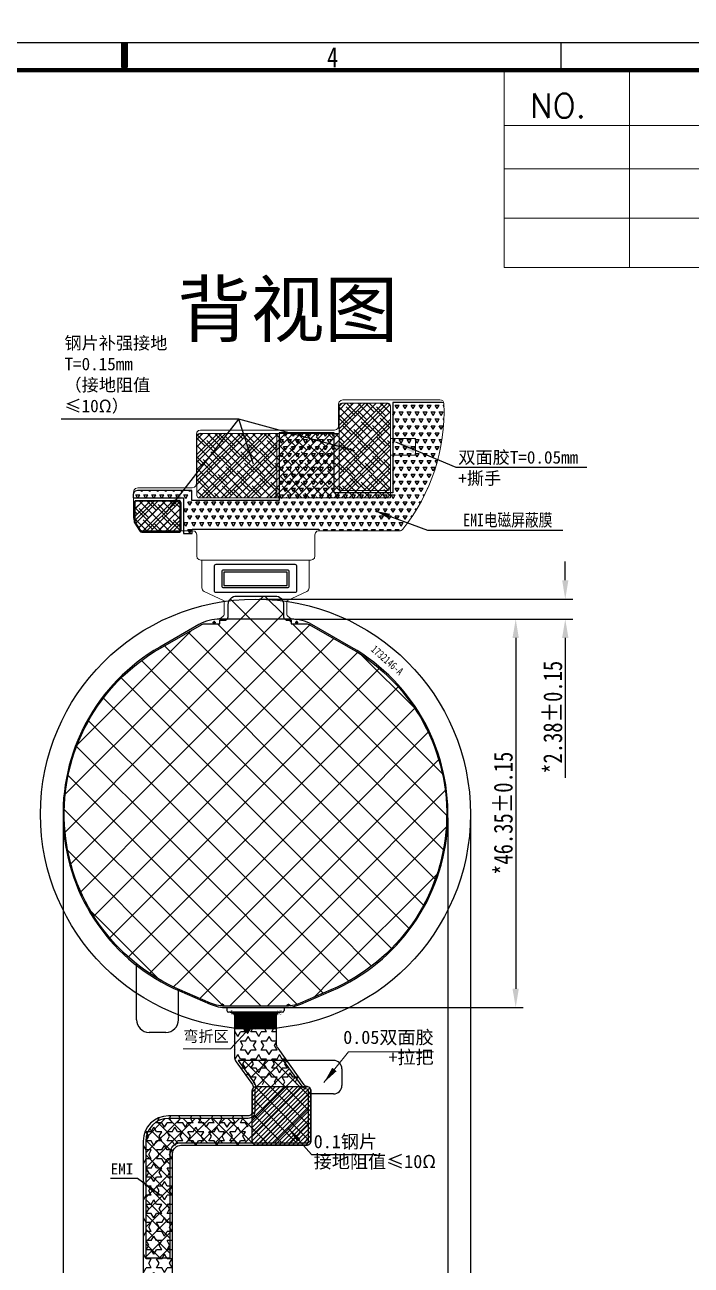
# Model space of a CAD drawing. Header units: inches. Extents: x 1065 to 1380, y -746 to -387.
# Drawn here: x 1211.3 to 1290.8, y -668.8 to -520.8 of the extents above; entities that cross this region are included whole.
import ezdxf

# ---------------------------------------------------------------- set-up
doc = ezdxf.new("R2010")
doc.units = ezdxf.units.IN
doc.header["$LTSCALE"] = 0.909449
doc.header["$MEASUREMENT"] = 0
doc.header["$PDMODE"] = 3
doc.header["$PDSIZE"] = 0.3125
doc.layers.get('0').update_dxf_attribs({"linetype": 'CONTINUOUS'})
doc.layers.get('Defpoints').update_dxf_attribs({"linetype": 'CONTINUOUS'})
for name, color, linetype in [('03 Solder resist', 6, 'CONTINUOUS'), ('04 Chip', 20, 'CONTINUOUS'), ('06 Cutline', 4, 'CONTINUOUS'), ('07 Potting', 132, 'CONTINUOUS'), ('5剖面线层', 2, 'CONTINUOUS'), ('DIM', 7, 'CONTINUOUS'), ('DIM（标注）', 3, 'CONTINUOUS'), ('DST', 253, 'CONTINUOUS'), ('FPC', 40, 'CONTINUOUS'), ('LCD-FPC', 42, 'CONTINUOUS'), ('PDF_Geomertry', 7, 'CONTINUOUS')]:
    doc.layers.add(name, color=color, linetype=linetype)
doc.layers.add('TAPE', color=90, linetype='CONTINUOUS', lineweight=5)
doc.styles.add('CCN-1', font='', dxfattribs={"width": 0.85})
doc.styles.add('romans', font='romans.shx')
doc.styles.get("Standard").update_dxf_attribs({"font": 'txt', "width": 0.8})
doc.styles.add('中文', font='')
doc.styles.add('宋', font='', dxfattribs={"height": 2})
doc.styles.add('宋体', font='', dxfattribs={"width": 0.8})
doc.styles.get('CCN-1').set_extended_font_data('SimSun')
doc.styles.get('中文').set_extended_font_data('SimSun')
doc.styles.get('宋').set_extended_font_data('SimSun')
doc.styles.get('宋体').set_extended_font_data('SimSun')
doc.dimstyles.new('DIM-CCN', dxfattribs={"dimscale": 0.9, "dimtxt": 1.7, "dimasz": 1.8, "dimexe": 1.5, "dimexo": 0.5, "dimgap": 0.3, "dimtad": 1, "dimzin": 0, "dimdsep": 46, "dimtxsty": 'CCN-1', "dimblk": 'OPEN30', "dimcen": 0.05, "dimclrd": 256, "dimclre": 256, "dimclrt": 256, "dimadec": 0, "dimazin": 0, "dimtfac": 1, "dimtofl": 0, "dimtmove": 0, "dimatfit": 3, "dimldrblk": 'OPEN30', "dimfxl": 1, "dimtolj": 1, "dimtzin": 0, "dimlwd": -1, "dimlwe": -1, "dimarcsym": 0})
doc.dimstyles.new('STANDARD$7', dxfattribs={"dimtxt": 1.5, "dimasz": 0.3, "dimexe": 0.25, "dimexo": 0.25, "dimgap": 0.25, "dimtad": 0, "dimzin": 0, "dimdsep": 46, "dimtxsty": 'Standard', "dimcen": 0.5, "dimclrd": 256, "dimclre": 5, "dimclrt": 256, "dimazin": 0, "dimtfac": 1, "dimtmove": 0, "dimatfit": 1, "dimfxl": 1, "dimtolj": 1, "dimtzin": 0, "dimlwd": -1, "dimarcsym": 0})
doc.dimstyles.new('Z0.8', dxfattribs={"dimscale": 0.8, "dimtxt": 2.5, "dimasz": 2.2, "dimexe": 1.25, "dimexo": 0.625, "dimtad": 0, "dimdsep": 46, "dimtxsty": '宋体', "dimcen": 2.5, "dimclrd": 3, "dimclre": 3, "dimclrt": 4, "dimadec": 0, "dimazin": 0, "dimtfac": 1, "dimtmove": 0, "dimatfit": 3, "dimfxl": 1, "dimlwd": 25, "dimlwe": 25, "dimarcsym": 0})
pattern_1 = [(45, (-11086.76305, -2536.3974), (-0.449012806, 0.449012806), []), (135, (-11086.76305, -2536.3974), (-1.347038418, 0.449012806), [1.5875, -0.9525])]

# ---------------------------------------------------------------- blocks, each defined once
blk = doc.blocks.new('*D194')
at = {"layer": 'Defpoints', "color": 0, "transparency": 16777216}
for p in [(1243.06, -591.68), (1242.22, -638.03), (1269.86, -638.03)]:
    blk.add_point(p, dxfattribs=at)
at = {"layer": 'DIM（标注）', "transparency": 16777216}
for p, q in [((1243.51, -591.68), (1270.76, -591.68)), ((1269.86, -593.93), (1269.86, -635.78)), ((1242.67, -638.03), (1270.76, -638.03))]:
    blk.add_line(p, q, dxfattribs=at)
for points in [[(1269.48, -593.93), (1270.23, -593.93), (1269.86, -591.68)], [(1269.48, -635.78), (1270.23, -635.78), (1269.86, -638.03)]]:
    blk.add_solid(points, dxfattribs=at)
at = {"layer": 'DIM（标注）', "transparency": 16777216, "insert": (1268.38, -614.85), "char_height": 2.25, "attachment_point": 5, "rotation": 90, "style": '宋体'}
blk.add_mtext('\\A1;*46.35±0.15', dxfattribs=at)
blk = doc.blocks.new('_Open30')
at = {"color": 0, "linetype": 'ByBlock', "lineweight": -2}
for p, q in [((-1, 0.268), (0, 0)), ((0, 0), (-1, -0.268)), ((0, 0), (-1, 0))]:
    blk.add_line(p, q, dxfattribs=at)
blk = doc.blocks.new('*D195')
at = {"layer": 'Defpoints', "color": 0, "transparency": 16777216}
for p in [(1238.81, -589.3), (1275.77, -589.3), (1243.06, -591.68)]:
    blk.add_point(p, dxfattribs=at)
at = {"layer": 'DIM（标注）', "transparency": 16777216}
for p, q in [((1275.77, -587.05), (1275.77, -584.8)), ((1239.26, -589.3), (1276.67, -589.3)), ((1243.51, -591.68), (1276.67, -591.68)), ((1275.77, -593.93), (1275.77, -610.63))]:
    blk.add_line(p, q, dxfattribs=at)
for points in [[(1275.4, -587.05), (1276.15, -587.05), (1275.77, -589.3)], [(1275.4, -593.93), (1276.15, -593.93), (1275.77, -591.68)]]:
    blk.add_solid(points, dxfattribs=at)
at = {"layer": 'DIM（标注）', "transparency": 16777216, "insert": (1274.29, -603.4), "char_height": 2.25, "attachment_point": 5, "rotation": 90, "style": '宋体'}
blk.add_mtext('\\A1;*2.38±0.15', dxfattribs=at)
blk = doc.blocks.new('*D196')
at = {"layer": 'Defpoints', "color": 0, "transparency": 16777216}
for p in [(1215.85, -614.95), (1261.77, -614.95), (1215.85, -678.14)]:
    blk.add_point(p, dxfattribs=at)
at = {"layer": 'DIM（标注）', "transparency": 16777216}
for p, q in [((1215.85, -615.4), (1215.85, -679.04)), ((1261.77, -615.4), (1261.77, -679.04)), ((1259.52, -678.14), (1218.1, -678.14))]:
    blk.add_line(p, q, dxfattribs=at)
for points in [[(1218.1, -677.77), (1218.1, -678.52), (1215.85, -678.14)], [(1259.52, -677.77), (1259.52, -678.52), (1261.77, -678.14)]]:
    blk.add_solid(points, dxfattribs=at)
at = {"layer": 'DIM（标注）', "transparency": 16777216, "insert": (1238.81, -676.66), "char_height": 2.25, "attachment_point": 5, "style": '宋体'}
blk.add_mtext('\\A1;*45.93±0.15', dxfattribs=at)
blk = doc.blocks.new('*D203')
at = {"layer": 'Defpoints', "color": 0, "transparency": 16777216}
for p in [(1261.77, -614.95), (1264.46, -614.95), (1264.46, -682.85)]:
    blk.add_point(p, dxfattribs=at)
at = {"layer": 'DIM（标注）', "transparency": 16777216}
for p, q in [((1261.77, -615.4), (1261.77, -683.75)), ((1264.46, -615.4), (1264.46, -683.75)), ((1259.52, -682.85), (1242.83, -682.85)), ((1266.71, -682.85), (1268.96, -682.85))]:
    blk.add_line(p, q, dxfattribs=at)
for points in [[(1259.52, -682.48), (1259.52, -683.23), (1261.77, -682.85)], [(1266.71, -682.48), (1266.71, -683.23), (1264.46, -682.85)]]:
    blk.add_solid(points, dxfattribs=at)
at = {"layer": 'DIM（标注）', "transparency": 16777216, "insert": (1250.05, -681.37), "char_height": 2.25, "attachment_point": 5, "style": '宋体'}
blk.add_mtext('\\A1;*2.69±0.15', dxfattribs=at)
blk = doc.blocks.new('*X168')
at = {"linetype": 'Continuous'}
blk.add_hatch(color=3, dxfattribs=at).paths.add_polyline_path([(5.9, -1.97), (4.59, -1.23), (4.81, -0.92)], flags=0)
at = {"color": 3, "linetype": 'Continuous'}
for p, q in [((3.25, 0), (0, 0)), ((5.9, -1.97), (3.25, 0))]:
    blk.add_line(p, q, dxfattribs=at)
at = {"color": 7}
blk.add_line((0, 0), (0, 0), dxfattribs=at)
blk = doc.blocks.new('*X169')
at = {"linetype": 'Continuous'}
blk.add_hatch(color=3, dxfattribs=at).paths.add_polyline_path([(-10.57, 3.19), (-9.06, 1.85), (-9.44, 1.52)], flags=0)
at = {"color": 3, "linetype": 'Continuous'}
for p, q in [((-10.57, 3.19), (-7.76, 0)), ((-7.76, 0), (0, 0))]:
    blk.add_line(p, q, dxfattribs=at)
at = {"color": 7}
blk.add_line((0, 0), (0, 0), dxfattribs=at)

msp = doc.modelspace()

# ---------------------------------------------------------------- hatches: boundary and pattern name
h = msp.add_hatch()
h.set_pattern_fill('TRIANG', color=5, scale=0.1)
h.set_pattern_definition([(60, (-11086.76305, -2536.3974), (-0.47625, 0.824889197), [0.47625, -0.47625]), (120, (-11086.76305, -2536.3974), (-0.9525, 5e-10), [0.47625, -0.47625]), (0, (-11087.0012, -2535.985), (0.47625, 0.824889196), [0.47625, -0.47625])])
edge = h.paths.add_edge_path()
edge.add_arc((1260.802, -566.021), 0.5, 2.32002, 14.45916)
edge.add_line((1261.286, -565.896), (1261.049, -565.829))
edge.add_line((1261.049, -565.829), (1255.2, -565.829))
edge.add_line((1255.2, -565.829), (1255.2, -576.641))
edge.add_line((1255.2, -576.641), (1248.185, -576.641))
edge.add_line((1248.185, -576.641), (1248.185, -569.451))
edge.add_line((1248.185, -569.451), (1241.654, -569.451))
edge.add_line((1241.654, -569.451), (1241.654, -577.537))
edge.add_line((1241.654, -577.537), (1231.23, -577.537))
edge.add_line((1231.23, -577.537), (1231.23, -576.336))
edge.add_line((1231.23, -576.336), (1224.716, -576.336))
edge.add_line((1224.716, -576.336), (1224.465, -576.408))
edge.add_line((1224.465, -576.408), (1224.286, -576.587))
edge.add_line((1224.286, -576.587), (1224.232, -576.838))
edge.add_line((1224.232, -576.838), (1224.232, -577.215))
edge.add_line((1224.232, -577.215), (1230.224, -577.215))
edge.add_line((1230.224, -577.215), (1230.224, -581.464))
edge.add_line((1230.224, -581.464), (1231.265, -581.464))
edge.add_line((1231.265, -581.464), (1231.265, -580.962))
edge.add_line((1231.265, -580.962), (1246.355, -580.962))
edge.add_line((1246.355, -580.962), (1246.355, -581.166))
edge.add_line((1246.355, -581.166), (1246.4, -581.156))
edge.add_line((1246.4, -581.156), (1255.987, -581.156))
edge.add_arc((1255.987, -580.656), 0.5, 270, 321.25766)
edge.add_arc((1238.855, -566.91), 22.465, 321.25766, 362.32002)
h = msp.add_hatch()
h.set_pattern_fill('ANSI37', color=6, angle=360, style=0)
h.set_pattern_definition([(45, (-535.995, 315.9184), (-2.245064, 2.245064), []), (135, (-535.995, 315.9184), (-2.245064, -2.245064), [])])
edge = h.paths.add_edge_path()
edge.add_arc((1242.66, -591.331), 0.5, 180, 270)
edge.add_line((1242.66, -591.831), (1243.063, -591.831))
edge.add_line((1243.063, -591.831), (1243.063, -592.231))
edge.add_line((1243.063, -592.231), (1244.992, -592.231))
edge.add_arc((1243.063, -596.681), 4.85, 60.17976, 66.56701, ccw=False)
edge.add_line((1245.475, -592.473), (1250.155, -595.156))
edge.add_arc((1238.81, -614.95), 22.815, -66.74596, 60.17976, ccw=False)
edge.add_line((1247.817, -635.911), (1244.156, -637.485))
edge.add_arc((1242.241, -633.029), 4.85, 270, 293.25404, ccw=False)
edge.add_line((1242.241, -637.879), (1235.378, -637.879))
edge.add_arc((1235.378, -633.029), 4.85, 246.74596, 270, ccw=False)
edge.add_line((1233.463, -637.485), (1229.802, -635.911))
edge.add_arc((1238.81, -614.95), 22.815, 119.82024, 246.74596, ccw=False)
edge.add_line((1227.464, -595.156), (1232.145, -592.473))
edge.add_arc((1234.556, -596.681), 4.85, 113.43299, 119.82024, ccw=False)
edge.add_line((1232.628, -592.231), (1234.556, -592.231))
edge.add_line((1234.556, -592.231), (1234.556, -591.831))
edge.add_line((1234.556, -591.831), (1235.06, -591.831))
edge.add_arc((1235.06, -591.331), 0.5, 270, 360)
edge.add_line((1235.56, -591.331), (1235.56, -589.931))
edge.add_arc((1236.56, -589.931), 1, 90, 180, ccw=False)
edge.add_line((1236.56, -588.931), (1241.16, -588.931))
edge.add_arc((1241.16, -589.931), 1, 0, 90, ccw=False)
edge.add_line((1242.16, -589.931), (1242.16, -591.331))
h = msp.add_hatch()
h.set_pattern_fill('ANSI31', color=256, style=0)
h.set_pattern_definition([(135, (1946.01856, -5.96042), (0.088388348, 0.088388348), [])])
h.paths.add_polyline_path([(1236.31, -639.079, 0.4142136), (1235.81, -638.579), (1241.81, -638.579, 0.4142135), (1241.31, -639.079), (1241.31, -640.579), (1236.31, -640.579)])
h = msp.add_hatch()
h.set_pattern_fill('STARS', color=5, scale=5, style=0)
h.set_pattern_definition([(180, (1916.3822, 300.8663), (0, 1.0825318), [0.625, -0.625]), (120, (1916.3822, 300.8663), (0.9375, 0.5412659), [0.625, -0.625]), (60, (1916.0697, 301.4076), (0.9375, -0.5412659), [0.625, -0.625])])
h.paths.add_polyline_path([(1225.425, -653.951, -0.414204), (1228.425, -650.951), (1237.929, -650.951), (1237.929, -654.451), (1229.924, -654.451, 0.4142136), (1228.924, -655.451), (1228.924, -670.893), (1225.425, -670.893)])
h.paths.add_polyline_path([(1244.602, -647.207), (1238.443, -647.207), (1236.498, -644.502, -0.157171), (1236.31, -643.918), (1236.31, -640.579), (1241.31, -640.579), (1241.31, -642.307, 0.157171), (1241.498, -642.891)])
h = msp.add_hatch()
h.set_pattern_fill('ANSI37', color=2, scale=10, style=0)
h.set_pattern_definition([(45, (423.037, 300.8663), (-0.8838835, 0.8838835), []), (135, (423.037, 300.8663), (-0.8838835, -0.8838835), [])])
edge = h.paths.add_edge_path()
edge.add_line((1242.161, -644.327), (1236.741, -644.327))
edge.add_line((1236.741, -644.327), (1238.687, -647.032))
edge.add_arc((1238.037, -647.499), 0.8, -26.91246, 35.72866, ccw=False)
edge.add_arc((1238.929, -647.951), 0.2, 153.08754, 180)
edge.add_line((1238.729, -647.951), (1238.729, -650.451))
edge.add_arc((1237.929, -650.451), 0.8, -90, 0, ccw=False)
edge.add_line((1237.929, -651.251), (1228.425, -651.251))
edge.add_arc((1228.425, -653.951), 2.7, 90, 179.99812)
edge.add_line((1225.725, -653.951), (1225.725, -667.893))
edge.add_line((1225.725, -667.893), (1228.624, -667.893))
edge.add_line((1228.624, -667.893), (1228.624, -655.451))
edge.add_arc((1229.924, -655.451), 1.3, 90, 180, ccw=False)
edge.add_line((1229.924, -654.151), (1244.929, -654.151))
edge.add_arc((1244.929, -653.951), 0.2, 270, 360)
edge.add_line((1245.129, -653.951), (1245.129, -647.951))
edge.add_arc((1244.929, -647.951), 0.2, 0, 83.68567)
edge.add_arc((1245.039, -646.957), 0.8, 215.72866, 263.68567, ccw=False)
edge.add_line((1244.39, -647.425), (1242.161, -644.327))
at = {"layer": '5剖面线层'}
h = msp.add_hatch(dxfattribs=at)
h.set_pattern_fill('ANSI37', color=0, scale=0.3)
h.set_pattern_definition([(45, (-11086.7631, -2536.3974), (-0.67351921, 0.67351921), []), (135, (-11086.7631, -2536.3974), (-0.67351921, -0.67351921), [])])
edge = h.paths.add_edge_path()
edge.add_line((1232.121, -569.541), (1241.049, -569.541))
edge.add_ellipse((1241.049, -569.841), major_axis=(-0.3, 0), ratio=1, start_angle=180, end_angle=270, ccw=False)
edge.add_line((1241.349, -569.841), (1241.349, -576.933))
edge.add_ellipse((1241.049, -576.933), major_axis=(-0.3, 0), ratio=1, start_angle=450, end_angle=540, ccw=False)
edge.add_line((1241.049, -577.233), (1232.121, -577.233))
edge.add_ellipse((1232.121, -576.933), major_axis=(-0.3, 0), ratio=1, start_angle=360, end_angle=450, ccw=False)
edge.add_line((1231.821, -576.933), (1231.821, -569.841))
edge.add_ellipse((1232.121, -569.841), major_axis=(-0.3, 0), ratio=1, start_angle=270, end_angle=360, ccw=False)
edge = h.paths.add_edge_path()
edge.add_line((1249.095, -565.937), (1254.613, -565.937))
edge.add_ellipse((1254.613, -566.237), major_axis=(-0.3, 0), ratio=1, start_angle=180, end_angle=270, ccw=False)
edge.add_line((1254.913, -566.237), (1254.913, -576.036))
edge.add_ellipse((1254.613, -576.036), major_axis=(-0.3, 0), ratio=1, start_angle=450, end_angle=540, ccw=False)
edge.add_line((1254.613, -576.336), (1249.095, -576.336))
edge.add_ellipse((1249.095, -576.036), major_axis=(-0.3, 0), ratio=1, start_angle=360, end_angle=450, ccw=False)
edge.add_line((1248.795, -576.036), (1248.795, -566.237))
edge.add_ellipse((1249.095, -566.237), major_axis=(-0.3, 0), ratio=1, start_angle=270, end_angle=360, ccw=False)
edge = h.paths.add_edge_path()
edge.add_line((1224.322, -577.82), (1224.322, -579.983))
edge.add_ellipse((1224.822, -579.983), major_axis=(0.5, 0), ratio=1, start_angle=180, end_angle=212.85799)
edge.add_line((1224.402, -580.254), (1224.966, -581.128))
edge.add_ellipse((1225.386, -580.857), major_axis=(0.5, 0), ratio=1, start_angle=212.85799, end_angle=270)
edge.add_line((1225.386, -581.357), (1229.638, -581.357))
edge.add_ellipse((1229.638, -581.057), major_axis=(0.3, 0), ratio=1, start_angle=270, end_angle=360)
edge.add_line((1229.938, -581.057), (1229.938, -577.82))
edge.add_ellipse((1229.638, -577.82), major_axis=(0.3, 0), ratio=1, start_angle=360, end_angle=450)
edge.add_line((1229.638, -577.52), (1224.622, -577.52))
edge.add_ellipse((1224.622, -577.82), major_axis=(0.3, 0), ratio=1, start_angle=90, end_angle=180)
h = msp.add_hatch(dxfattribs=at)
h.set_pattern_fill('ANSI38', color=6, scale=0.2)
h.set_pattern_definition(pattern_1)
edge = h.paths.add_edge_path()
edge.add_line((1248.795, -569.541), (1232.121, -569.541))
edge.add_ellipse((1232.121, -569.841), major_axis=(0.3, 0), ratio=1, start_angle=90, end_angle=180)
edge.add_line((1231.821, -569.841), (1231.821, -576.933))
edge.add_ellipse((1232.121, -576.933), major_axis=(0.3, 0), ratio=1, start_angle=180, end_angle=270)
edge.add_line((1232.121, -577.233), (1254.913, -577.233))
edge.add_line((1254.913, -577.233), (1254.913, -566.237))
edge.add_ellipse((1254.613, -566.237), major_axis=(0.3, 0), ratio=1, start_angle=0, end_angle=90)
edge.add_line((1254.613, -565.937), (1249.095, -565.937))
edge.add_ellipse((1249.095, -566.237), major_axis=(0.3, 0), ratio=1, start_angle=90, end_angle=180)
edge.add_line((1248.795, -566.237), (1248.795, -569.541))
h = msp.add_hatch(dxfattribs=at)
h.set_pattern_fill('ANSI38', color=6, scale=0.2)
h.set_pattern_definition(pattern_1)
edge = h.paths.add_edge_path()
edge.add_line((1224.422, -577.82), (1224.422, -579.983))
edge.add_ellipse((1224.822, -579.983), major_axis=(0.4, 0), ratio=1, start_angle=180, end_angle=212.85799)
edge.add_line((1224.486, -580.2), (1225.05, -581.074))
edge.add_ellipse((1225.386, -580.857), major_axis=(0.4, 0), ratio=1, start_angle=212.85799, end_angle=270)
edge.add_line((1225.386, -581.257), (1229.638, -581.257))
edge.add_ellipse((1229.638, -581.057), major_axis=(0.2, 0), ratio=1, start_angle=270, end_angle=360)
edge.add_line((1229.838, -581.057), (1229.838, -577.82))
edge.add_ellipse((1229.638, -577.82), major_axis=(0.2, 0), ratio=1, start_angle=360, end_angle=450)
edge.add_line((1229.638, -577.62), (1224.622, -577.62))
edge.add_ellipse((1224.622, -577.82), major_axis=(0.2, 0), ratio=1, start_angle=90, end_angle=180)
at = {"layer": 'FPC'}
h = msp.add_hatch(dxfattribs=at)
h.set_pattern_fill('ANSI31', scale=3, style=0)
h.set_pattern_definition([(45, (406.70694, -7.6359), (-0.26516504, 0.26516504), [])])
edge = h.paths.add_edge_path()
edge.add_line((1244.929, -654.451), (1238.929, -654.451))
edge.add_arc((1238.929, -653.951), 0.5, 180, 270, ccw=False)
edge.add_line((1238.429, -653.951), (1238.429, -647.951))
edge.add_arc((1238.929, -647.951), 0.5, 90, 180, ccw=False)
edge.add_line((1238.929, -647.451), (1244.929, -647.451))
edge.add_arc((1244.929, -647.951), 0.5, 0, 90, ccw=False)
edge.add_line((1245.429, -647.951), (1245.429, -653.951))
edge.add_arc((1244.929, -653.951), 0.5, -90, 0, ccw=False)

# ---------------------------------------------------------------- linework, layer by layer
msp.add_line((1275.282, -526.204), (1275.282, -522.892))
at = {"color": 6}
for p, q in [((1224.628, -639.484), (1224.628, -632.821)), ((1229.628, -639.484), (1229.628, -635.835)), ((1228.128, -640.984), (1226.128, -640.984))]:
    msp.add_line(p, q, dxfattribs=at)
at = {"color": 2, "linetype": 'Continuous'}
for p, q in [((1235.395, -638.029), (1235.395, -638.379)), ((1235.395, -638.029), (1235.395, -638.379)), ((1242.025, -638.579), (1235.595, -638.579)), ((1242.025, -638.579), (1235.595, -638.579)), ((1242.225, -638.029), (1242.225, -638.379)), ((1242.225, -638.029), (1242.225, -638.379)), ((1241.31, -640.579), (1236.31, -640.579)), ((1241.31, -640.579), (1236.31, -640.579)), ((1248.129, -644.327), (1242.161, -644.327)), ((1249.129, -645.327), (1249.129, -647.327)), ((1248.129, -648.327), (1245.129, -648.327))]:
    msp.add_line(p, q, dxfattribs=at)
msp.add_lwpolyline([(1223.168, -526.204, 0, 4.211, 0), (1223.168, -524.443, 0.842, 0.842, 0), (1223.168, -522.892, 0.842, 0.842, 0)], format="xyseb")
msp.add_lwpolyline([(1066.827, -522.892), (1378.151, -522.892), (1378.151, -743.689), (1066.827, -743.689), (1066.827, -522.892)])
at = {"color": 7, "linetype": 'Continuous'}
msp.add_lwpolyline([(1071.497, -740.377, 0.535, 0.535, 0), (1373.481, -740.377, 0.535, 0.535, 0), (1373.481, -526.204, 0.535, 0.535, 0), (1071.497, -526.204, 0.535, 0.535, 0)], format="xyseb", close=True, dxfattribs=at)
at = {"lineweight": 9}
for points in [[(1268.466, -526.204), (1268.466, -543.867), (1373.481, -543.867)], [(1283.455, -526.204), (1283.455, -543.867)], [(1268.466, -532.091), (1268.466, -549.755), (1373.481, -549.755)], [(1283.455, -532.091), (1283.455, -549.755)], [(1268.466, -532.803), (1373.481, -532.803)]]:
    msp.add_lwpolyline(points, dxfattribs=at)
msp.add_lwpolyline([(1373.481, -537.979), (1268.466, -537.979)], close=True, dxfattribs=at)
msp.add_lwpolyline([(1373.481, -537.979), (1268.466, -537.979)], close=True, dxfattribs=at)
at = {"color": 5}
msp.add_lwpolyline([(1261.286, -565.896), (1261.049, -565.829), (1255.2, -565.829), (1255.2, -576.641), (1248.185, -576.641), (1248.185, -569.451), (1241.654, -569.451), (1241.654, -577.537), (1231.23, -577.537), (1231.23, -576.336), (1224.716, -576.336), (1224.465, -576.408), (1224.286, -576.587), (1224.232, -576.838), (1224.232, -577.215), (1230.224, -577.215), (1230.224, -581.464), (1231.265, -581.464), (1231.265, -580.962), (1246.355, -580.962), (1246.355, -581.166)], dxfattribs=at)
at = {"color": 6}
msp.add_lwpolyline([(1242.16, -591.331, 0.4142136), (1242.66, -591.831), (1243.063, -591.831), (1243.063, -592.231), (1244.992, -592.231, -0.0278768), (1245.475, -592.473), (1250.155, -595.156, -0.6183707), (1247.817, -635.911), (1244.156, -637.485, -0.1018145), (1242.241, -637.879), (1235.378, -637.879, -0.1018145), (1233.463, -637.485), (1229.802, -635.911, -0.6183707), (1227.464, -595.156), (1232.145, -592.473, -0.0278768), (1232.628, -592.231), (1234.556, -592.231), (1234.556, -591.831), (1235.06, -591.831, 0.4142136), (1235.56, -591.331), (1235.56, -589.931, -0.4142136), (1236.56, -588.931), (1241.16, -588.931, -0.4142136), (1242.16, -589.931)], format="xyb", close=True, dxfattribs=at)
at = {"color": 3}
msp.add_lwpolyline([(1247.876, -636.049, 0.6183707), (1250.23, -595.026), (1245.549, -592.343, 0.1308546), (1243.063, -591.681), (1238.81, -591.681), (1234.556, -591.681, 0.1308546), (1232.07, -592.343), (1227.39, -595.026, 0.6183707), (1229.743, -636.049), (1233.404, -637.622, 0.1018145), (1235.378, -638.029), (1242.241, -638.029, 0.1018145), (1244.215, -637.622)], format="xyb", close=True, dxfattribs=at)
at = {"lineweight": 0}
for points in [[(1233.839, -592.041), (1233.839, -591.941), (1233.939, -591.941), (1233.939, -592.041), (1234.039, -592.041), (1234.039, -592.141), (1233.839, -592.141), (1233.739, -592.141), (1233.739, -592.041)], [(1243.78, -592.041), (1243.78, -591.941), (1243.68, -591.941), (1243.68, -592.041), (1243.58, -592.041), (1243.58, -592.141), (1243.68, -592.141), (1243.88, -592.141), (1243.88, -592.041)]]:
    msp.add_lwpolyline(points, close=True, dxfattribs=at)
at = {"color": 1}
for points in [[(1234.831, -637.614), (1234.831, -637.699), (1234.727, -637.699), (1234.727, -637.784), (1235.027, -637.784), (1235.027, -637.699), (1234.916, -637.699), (1234.916, -637.614)], [(1234.831, -637.614), (1234.831, -637.699), (1234.727, -637.699), (1234.727, -637.784), (1235.027, -637.784), (1235.027, -637.699), (1234.916, -637.699), (1234.916, -637.614)], [(1242.788, -637.614), (1242.788, -637.699), (1242.892, -637.699), (1242.892, -637.784), (1242.592, -637.784), (1242.592, -637.699), (1242.703, -637.699), (1242.703, -637.614)], [(1242.788, -637.614), (1242.788, -637.699), (1242.892, -637.699), (1242.892, -637.784), (1242.592, -637.784), (1242.592, -637.699), (1242.703, -637.699), (1242.703, -637.614)]]:
    msp.add_lwpolyline(points, close=True, dxfattribs=at)
at = {"color": 2}
msp.add_lwpolyline([(1242.161, -644.327), (1236.741, -644.327), (1238.687, -647.032, -0.2803394), (1238.751, -647.861, 0.1179705), (1238.729, -647.951), (1238.729, -650.451, -0.4142136), (1237.929, -651.251), (1228.425, -651.251, 0.414204), (1225.725, -653.951), (1225.725, -667.893), (1228.624, -667.893), (1228.624, -655.451, -0.4142136), (1229.924, -654.151), (1244.929, -654.151, 0.4142136), (1245.129, -653.951), (1245.129, -647.951, 0.3822912), (1244.951, -647.753, -0.2123605), (1244.39, -647.425), (1242.161, -644.327)], format="xyb", dxfattribs=at)
at = {"color": 4, "ltscale": 0.1}
msp.add_circle((1238.81, -614.95), 25.65, dxfattribs=at)
at = {"color": 2, "linetype": 'Continuous'}
for centre, radius, start, end in [((1235.595, -638.379), 0.2, 180, 270), ((1235.595, -638.379), 0.2, 180, 270), ((1242.025, -638.379), 0.2, 270, 0), ((1242.025, -638.379), 0.2, 270, 0), ((1248.129, -645.327), 1, 0, 90), ((1248.129, -647.327), 1, 270, 360)]:
    msp.add_arc(centre, radius, start, end, dxfattribs=at)
at = {"color": 6}
for centre, start, end in [((1226.128, -639.484), 180, 270), ((1228.128, -639.484), 270, 360)]:
    msp.add_arc(centre, 1.5, start, end, dxfattribs=at)
at = {"layer": '03 Solder resist'}
msp.add_lwpolyline([(1234.99, -587.931), (1242.63, -587.931, 0.4142136), (1242.83, -587.731), (1242.83, -586.041, 0.4142136), (1242.63, -585.841), (1234.99, -585.841, 0.4142136), (1234.79, -586.041), (1234.79, -587.731, 0.4142136)], format="xyb", close=True, dxfattribs=at)
at = {"layer": '04 Chip'}
msp.add_lwpolyline([(1235.04, -587.681), (1242.58, -587.681), (1242.58, -586.091), (1235.04, -586.091)], close=True, dxfattribs=at)
at = {"layer": '06 Cutline', "lineweight": 0}
for points in [[(1234.492, -591.682, -0.1899506), (1234.612, -591.597, 0.1164287), (1234.714, -591.545), (1234.971, -591.327, 0.2202461), (1235.06, -591.136), (1235.06, -589.493), (1232.698, -588.392, -0.2914732), (1232.41, -587.939), (1232.41, -584.673)], [(1245.21, -584.673), (1245.21, -587.939, -0.2914732), (1244.921, -588.392)], [(1244.921, -588.392), (1242.56, -589.493), (1242.56, -591.148, 0.2264847), (1242.652, -591.343), (1242.906, -591.548, 0.1125527), (1243.006, -591.597, -0.1921442), (1243.127, -591.682, -0.1921442)]]:
    msp.add_lwpolyline(points, format="xyb", dxfattribs=at)
at = {"layer": '07 Potting'}
msp.add_lwpolyline([(1234.11, -585.151), (1243.51, -585.151, -0.4142136), (1243.71, -585.351), (1243.71, -588.321, -0.4142136), (1243.51, -588.521), (1234.11, -588.521, -0.4142136), (1233.91, -588.321), (1233.91, -585.351, -0.4142136)], format="xyb", close=True, dxfattribs=at)
at = {"layer": '5剖面线层', "color": 6}
msp.add_lwpolyline([(1224.422, -577.82), (1224.422, -579.983, 0.1443605), (1224.486, -580.2), (1225.05, -581.074, 0.2546273), (1225.386, -581.257), (1229.638, -581.257, 0.4142136), (1229.838, -581.057), (1229.838, -577.82, 0.4142136), (1229.638, -577.62), (1224.622, -577.62, 0.4142136)], format="xyb", close=True, dxfattribs=at)
at = {"layer": 'LCD-FPC', "ltscale": 0.01}
for points in [[(1235.81, -638.579, -0.4142136), (1236.31, -639.079), (1236.31, -643.918, 0.157171), (1236.498, -644.502), (1238.443, -647.207, -0.2803394), (1238.483, -647.725, 0.1179705), (1238.429, -647.951), (1238.429, -650.451, -0.4142136), (1237.929, -650.951), (1228.425, -650.951, 0.414204), (1225.425, -653.951), (1225.424, -674.293, 0.414241)], [(1228.924, -674.293), (1228.924, -655.451, -0.4142136), (1229.924, -654.451), (1244.929, -654.451, 0.4142136), (1245.429, -653.951), (1245.429, -647.951, 0.3822912), (1244.984, -647.454, -0.2123605), (1244.633, -647.249), (1241.498, -642.891, -0.157171), (1241.31, -642.307), (1241.31, -639.079, -0.4142136), (1241.81, -638.579, 0.4142136)]]:
    msp.add_lwpolyline(points, format="xyb", dxfattribs=at)
msp.add_lwpolyline([(1244.929, -654.451), (1238.929, -654.451, -0.4142136), (1238.429, -653.951), (1238.429, -647.951, -0.4142136), (1238.929, -647.451), (1244.929, -647.451, -0.4142136), (1245.429, -647.951), (1245.429, -653.951, -0.4142136)], format="xyb", close=True, dxfattribs=at)
at = {"layer": 'PDF_Geomertry', "color": 30, "lineweight": 0}
msp.add_lwpolyline([(1245.897, -581.641), (1245.897, -584.151), (1245.844, -584.402), (1245.646, -584.582), (1245.413, -584.653), (1232.297, -584.653), (1232.064, -584.582), (1231.867, -584.402), (1231.813, -584.151), (1231.813, -581.641), (1231.741, -581.39), (1231.561, -581.21), (1231.31, -581.156), (1225.402, -581.156, -0.2479636), (1224.989, -580.938), (1224.869, -580.762), (1224.421, -580.081), (1224.313, -579.829), (1224.259, -579.543), (1224.259, -576.53), (1224.331, -576.279), (1224.51, -576.1), (1224.761, -576.028), (1231.275, -576.028), (1231.526, -575.957), (1231.705, -575.778), (1231.777, -575.526), (1231.777, -569.645), (1231.831, -569.394), (1232.01, -569.197), (1232.261, -569.143), (1248.23, -569.143), (1248.481, -569.072), (1248.661, -568.892), (1248.732, -568.641), (1248.732, -566.023), (1248.804, -565.772), (1248.984, -565.593), (1249.235, -565.521), (1260.802, -565.521, -0.4024029), (1261.302, -566.001, -0.1811105), (1256.377, -580.969, -0.227459), (1255.987, -581.156), (1246.4, -581.156), (1246.149, -581.21), (1245.969, -581.39)], format="xyb", close=True, dxfattribs=at)
at = {"layer": 'PDF_Geomertry', "lineweight": 0}
msp.add_lwpolyline([(1254.913, -570.132), (1257.91, -570.132), (1257.91, -572.141), (1254.913, -572.141)], dxfattribs=at)
at = {"layer": 'TAPE', "color": 6}
msp.add_lwpolyline([(1248.795, -569.541), (1232.121, -569.541, 0.4142136), (1231.821, -569.841), (1231.821, -576.933, 0.4142136), (1232.121, -577.233), (1254.913, -577.233), (1254.913, -566.237, 0.4142136), (1254.613, -565.937), (1249.095, -565.937, 0.4142136), (1248.795, -566.237)], format="xyb", close=True, dxfattribs=at)
at = {"layer": 'TAPE', "color": 0}
for points in [[(1249.095, -565.937), (1254.613, -565.937, -0.4142136), (1254.913, -566.237), (1254.913, -576.036, -0.4142136), (1254.613, -576.336), (1249.095, -576.336, -0.4142136), (1248.795, -576.036), (1248.795, -566.237, -0.4142136)], [(1232.121, -569.541), (1241.049, -569.541, -0.4142136), (1241.349, -569.841), (1241.349, -576.933, -0.4142136), (1241.049, -577.233), (1232.121, -577.233, -0.4142136), (1231.821, -576.933), (1231.821, -569.841, -0.4142136)], [(1224.322, -577.82), (1224.322, -579.983, 0.1443605), (1224.402, -580.254), (1224.966, -581.128, 0.2546273), (1225.386, -581.357), (1229.638, -581.357, 0.4142136), (1229.938, -581.057), (1229.938, -577.82, 0.4142136), (1229.638, -577.52), (1224.622, -577.52, 0.4142136)]]:
    msp.add_lwpolyline(points, format="xyb", close=True, dxfattribs=at)

# ---------------------------------------------------------------- block references
for name, p in [('*X169', (1253.253, -655.563)), ('*X168', (1221.495, -658.406))]:
    msp.add_blockref(name, p)

# ---------------------------------------------------------------- texts
at = {"lineweight": 9, "style": 'romans'}
msp.add_text('NO.', height=2.8968, dxfattribs=at).set_placement((1271.551, -531.893))
at = {"insert": (1247.352, -523.441), "char_height": 2.429, "width": 1.95966, "attachment_point": 1}
msp.add_mtext('4', dxfattribs=at)
at = {"color": 3, "char_height": 1.5, "attachment_point": 7, "style": '宋'}
for s, insert in [('钢片补强接地T=0.15mm^J{\\C1;（接地阻值≤10Ω）}', (1216.024, -567.196)), ('双面胶T=0.05mm^J+撕手', (1263.013, -575.801))]:
    msp.add_mtext_dynamic_manual_height_columns(s, width=16.15041, gutter_width=12.5, heights=[0], dxfattribs=dict(at, insert=insert))
at = {"lineweight": 0, "char_height": 0.5, "width": 0.75052, "attachment_point": 3, "rotation": 180}
for s, insert in [('1', (1235.81, -638.865)), ('27', (1241.299, -638.865))]:
    msp.add_mtext(s, dxfattribs=dict(at, insert=insert))
at = {"layer": 'DIM', "color": 7, "insert": (1229.471, -551.488), "char_height": 6.44, "width": 234.79523, "attachment_point": 1, "style": '中文'}
msp.add_mtext('背视图', dxfattribs=at)
at = {"layer": 'DIM', "color": 1, "insert": (1274.236, -579.108), "char_height": 1.5, "attachment_point": 3, "style": '宋体'}
msp.add_mtext_dynamic_manual_height_columns('{\\C3;EMI电磁屏蔽膜}', width=16.15041, gutter_width=12.5, heights=[0], dxfattribs=at)
at = {"layer": 'DIM', "color": 7, "insert": (1253.13, -594.723, -0.265), "char_height": 0.9331, "width": 34.02071, "attachment_point": 1, "rotation": 318.68485, "style": '宋体'}
msp.add_mtext('1732146-A', dxfattribs=at)
at = {"layer": 'DIM（标注）', "line_spacing_factor": 0.9, "style": '宋'}
for s, insert, char_height, width, attachment_point in [('{\\C3;弯折区}', (1230.205, -640.796), 1.32, 29.23206, 1), ('{\\C3;0.05双面胶\\P+拉把}', (1260.071, -640.78), 1.584, 35.07847, 3), ('{\\C3;0.1钢片\\P接地阻值≤10Ω}', (1245.759, -653.221), 1.584, 35.07847, 1), ('{\\C3;EMI}', (1221.538, -656.614), 1.32, 29.23206, 1)]:
    msp.add_mtext(s, dxfattribs=dict(at, insert=insert, char_height=char_height, width=width, attachment_point=attachment_point))

# ---------------------------------------------------------------- dimensions: what is measured, and where the dimension line sits
at = {"layer": 'DIM（标注）'}
dim = msp.add_linear_dim(base=(1275.773, -589.3), p1=(1243.063, -591.681), p2=(1238.81, -589.3), angle=90, text='*<>', dimstyle='DIM-CCN', override={"dimtxt": 2.5, "dimasz": 2.5, "dimexe": 1, "dimtxsty": '宋体', "dimsah": 1, "dimdle": 5, "dimtol": 1, "dimtp": 0.15, "dimtm": 0.15, "dimtzin": 0}, dxfattribs=at)
dim.commit()
dim.dimension.update_dxf_attribs({"geometry": '*D195', "text_midpoint": (1275.773, -603.405), "dimtype": 160})
dim = msp.add_linear_dim(base=(1269.859, -638.029), p1=(1243.063, -591.681), p2=(1242.225, -638.029), angle=270, text='*<>', dimstyle='DIM-CCN', override={"dimtxt": 2.5, "dimasz": 2.5, "dimexe": 1, "dimtxsty": '宋体', "dimsah": 1, "dimdle": 5, "dimtol": 1, "dimtp": 0.15, "dimtm": 0.15, "dimtzin": 0}, dxfattribs=at)
dim.commit()
dim.dimension.update_dxf_attribs({"geometry": '*D194', "text_midpoint": (1268.376, -614.855)})
dim = msp.add_linear_dim(base=(1215.845, -678.144), p1=(1261.774, -614.95), p2=(1215.845, -614.95), text='*<>', dimstyle='DIM-CCN', override={"dimtxt": 2.5, "dimasz": 2.5, "dimexe": 1, "dimtxsty": '宋体', "dimsah": 1, "dimdle": 5, "dimtol": 1, "dimtp": 0.15, "dimtm": 0.15, "dimtzin": 0}, dxfattribs=at)
dim.commit()
dim.dimension.update_dxf_attribs({"geometry": '*D196', "text_midpoint": (1238.81, -676.661)})
dim = msp.add_linear_dim(base=(1264.46, -682.852), p1=(1261.774, -614.95), p2=(1264.46, -614.95), text='*<>', dimstyle='DIM-CCN', override={"dimtxt": 2.5, "dimasz": 2.5, "dimexe": 1, "dimtxsty": '宋体', "dimsah": 1, "dimdle": 5, "dimtol": 1, "dimtp": 0.15, "dimtm": 0.15}, dxfattribs=at)
dim.commit()
dim.dimension.update_dxf_attribs({"geometry": '*D203', "text_midpoint": (1250.051, -682.852), "dimtype": 160})

# ---------------------------------------------------------------- leaders
at = {"color": 3}
for points in [[(1238.999, -639.504), (1235.84, -642.95), (1230.171, -642.95)], [(1246.98, -646.975), (1249.897, -643.326), (1260.057, -643.326)]]:
    msp.add_leader(points, dimstyle='STANDARD$7', override={"dimasz": 2, "dimexe": 1, "dimgap": 0.6, "dimzin": 1, "dimcen": 0, "dimclrd": 3, "dimclre": 4, "dimlwd": 9, "dimlwe": 9}, dxfattribs=at)
at = {"layer": 'DIM（标注）'}
for points in [[(1238.577, -573.218), (1236.832, -567.84), (1215.621, -567.84)], [(1228.224, -578.906), (1236.832, -567.84)], [(1250.661, -571.594), (1236.832, -567.84)], [(1255.499, -570.548), (1262.722, -573.556), (1278.337, -573.556)]]:
    msp.add_leader(points, dimstyle='STANDARD$7', override={"dimasz": 2.5}, dxfattribs=at)
at = {"layer": 'DST', "color": 0, "ltscale": 0.1}
msp.add_leader([(1253.109, -578.785), (1259.349, -581.093), (1275.467, -581.093)], dimstyle='Z0.8', override={"dimgap": 0.625, "dimtad": 0, "dimfxl": 1.25, "dimarcsym": 2}, dxfattribs=at)

doc.saveas('drawing.dxf')
